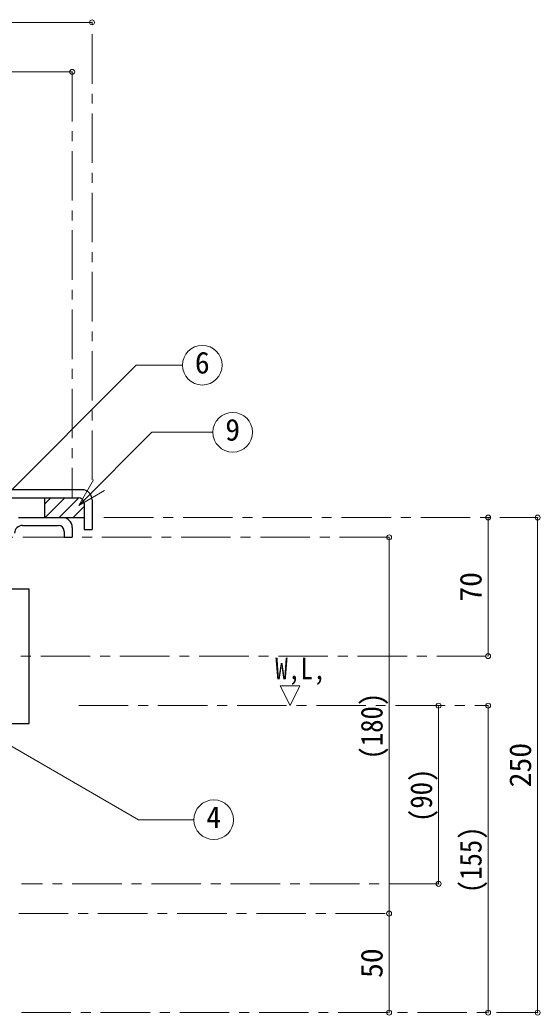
# Model space of a CAD drawing. Units: millimetres at full size, sheet at 1:5; details may follow other scales. Extents: x -1040 to 985, y -707 to 698.
# Drawn here: x -239 to 24, y -406 to 96 of the extents above; entities that cross this region are included whole.
import ezdxf
from ezdxf.enums import TextEntityAlignment as Align

# ---------------------------------------------------------------- set-up
doc = ezdxf.new("R2010")
doc.units = ezdxf.units.MM
doc.header["$LTSCALE"] = 5
doc.header["$PDMODE"] = 32
doc.header["$PDSIZE"] = 2.5
doc.linetypes.add('CHAIN1', pattern=[8, 5, -1, 1, -1])
doc.layers.add('0-0____1', color=7, linetype='Continuous', lineweight=18)
doc.styles.add('ＭＳ ゴシック', font='')
doc.styles.get('ＭＳ ゴシック').set_extended_font_data('MS Gothic')

msp = doc.modelspace()

# ---------------------------------------------------------------- linework, layer by layer
at = {"layer": '0-0____1', "color": 4, "lineweight": 9}
for p, q in [((-692.473, 95.009), (-202.473, 95.009)), ((-212.473, 70.009), (-682.473, 70.009)), ((-223.223, -144.991), (-226.473, -148.241)), ((-216.152, -144.991), (-226.152, -154.991)), ((-209.104, -145.014), (-219.081, -154.991)), ((-206.473, -149.454), (-212.01, -154.991)), ((-2.473, -224.991), (-2.473, -154.991)), ((22.527, -154.991), (22.527, -404.991)), ((-52.473, -164.991), (-52.473, -354.991)), ((-27.473, -249.991), (-27.473, -339.991)), ((-2.473, -404.991), (-2.473, -249.991)), ((-52.473, -354.991), (-52.473, -404.991))]:
    msp.add_line(p, q, dxfattribs=at)
at = {"layer": '0-0____1', "color": 4, "linetype": 'CHAIN1', "lineweight": 9}
for p, q in [((-202.473, -135.991), (-202.473, 95.009)), ((-212.473, 70.009), (-212.473, -144.991)), ((-196.473, -154.991), (22.527, -154.991)), ((-52.473, -164.991), (-341.473, -164.991)), ((-348.381, -224.991), (-2.473, -224.991)), ((-209.206, -249.991), (-2.473, -249.991)), ((-27.473, -339.991), (-238.031, -339.991)), ((-319.473, -354.991), (-52.473, -354.991)), ((-238.16, -404.991), (22.527, -404.991))]:
    msp.add_line(p, q, dxfattribs=at)
at = {"layer": '0-0____1'}
for p, q in [((-262.338, -160.299), (-180.14, -78.101)), ((-156.784, -78.101), (-180.14, -78.101)), ((-209.2, -148.894), (-172.288, -111.982)), ((-141.441, -111.982), (-172.288, -111.982)), ((-209.2, -148.894), (-201.7, -135.904)), ((-209.2, -148.894), (-196.21, -141.394)), ((-102.473, -249.991), (-97.473, -239.991)), ((-275.425, -251.955), (-179.049, -307.598)), ((-151.03, -307.598), (-179.049, -307.598))]:
    msp.add_line(p, q, dxfattribs=at)
at = {"layer": '0-0____1', "color": 5, "lineweight": 25}
for p, q in [((-280.473, -144.991), (-209.473, -144.991)), ((-207.473, -140.991), (-276.473, -140.991)), ((-226.473, -144.991), (-226.473, -154.991)), ((-206.473, -147.991), (-206.473, -160.991)), ((-202.473, -145.991), (-202.473, -160.991)), ((-239.631, -154.991), (-206.473, -154.991)), ((-237.631, -158.991), (-219.473, -158.991)), ((-212.473, -159.991), (-212.473, -164.991)), ((-216.473, -161.991), (-216.473, -164.991)), ((-216.473, -164.991), (-212.473, -164.991)), ((-206.473, -160.991), (-202.473, -160.991)), ((-327.206, -190.991), (-234.206, -190.991)), ((-234.206, -258.991), (-234.206, -190.991)), ((-327.206, -258.991), (-234.206, -258.991))]:
    msp.add_line(p, q, dxfattribs=at)
at = {"layer": '0-0____1'}
msp.add_lwpolyline([(-102.473, -249.991), (-107.473, -239.991), (-97.473, -239.991)], dxfattribs=at)
for centre in [(-146.784, -78.101), (-131.441, -111.982), (-141.03, -307.598)]:
    msp.add_circle(centre, 10, dxfattribs=at)
at = {"layer": '0-0____1', "color": 5, "lineweight": 25}
for centre, radius, start, end in [((-209.473, -147.991), 3, 0, 90), ((-207.473, -145.991), 5, 0, 90), ((-217.473, -159.991), 5, 0, 90), ((-237.631, -162.991), 4, 90, 178.85424), ((-219.473, -161.991), 3, 0, 90)]:
    msp.add_arc(centre, radius, start, end, dxfattribs=at)
at = {"layer": '0-0____1', "color": 1}
for p in [(-202.473, 95.009), (-212.473, 70.009), (-2.473, -154.991), (22.527, -154.991), (-52.473, -164.991), (-2.473, -224.991), (-27.473, -249.991), (-2.473, -249.991), (-27.473, -339.991), (-52.473, -354.991), (-52.473, -404.991), (-2.473, -404.991), (22.527, -404.991)]:
    msp.add_point(p, dxfattribs=at)

# ---------------------------------------------------------------- texts
at = {"layer": '0-0____1', "style": 'ＭＳ ゴシック'}
for s, p in [('6', (-150.534, -85.601)), ('9', (-135.191, -119.482)), ('4', (-144.78, -315.098))]:
    msp.add_text(s, height=11, dxfattribs=at).set_placement(p, align=Align.BOTTOM_LEFT)
for s, p in [('70', (-2.473, -197.491)), ('250', (22.527, -291.241)), ('50', (-52.473, -387.491))]:
    msp.add_text(s, height=11, rotation=90, dxfattribs=at).set_placement(p, align=Align.BOTTOM_LEFT)
at = {"layer": '0-0____1', "style": 'ＭＳ ゴシック', "width": 0.85}
msp.add_text('W,L,', height=11, dxfattribs=at).set_placement((-109.973, -239.991), align=Align.BOTTOM_LEFT)
at = {"layer": '0-0____1', "style": 'ＭＳ ゴシック', "width": 0.9}
for s, p in [('(180)', (-52.473, -277.179)), ('(90)', (-27.473, -308.741)), ('(155)', (-2.473, -344.679))]:
    msp.add_text(s, height=11, rotation=90, dxfattribs=at).set_placement(p, align=Align.BOTTOM_LEFT)

doc.saveas('drawing.dxf')
